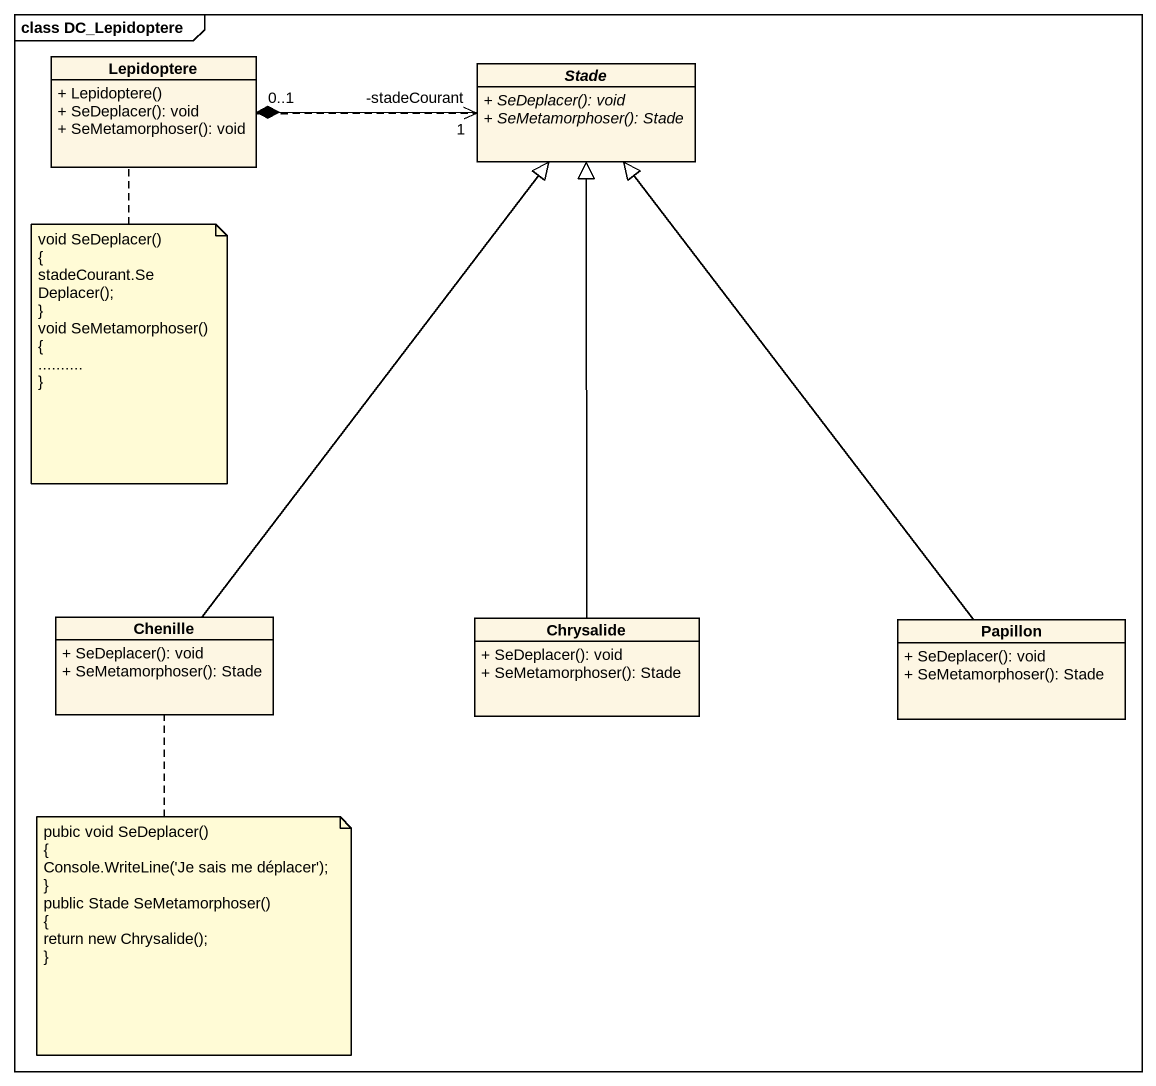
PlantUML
@startuml
mainframe class DC_Lepidoptere
hide circle
hide empty members
skinparam classAttributeIconSize 0
class Lepidoptere {
  + Lepidoptere()
  + SeDeplacer(): void
  + SeMetamorphoser(): void
}
abstract class Stade {
  {abstract} + SeDeplacer(): void
  {abstract} + SeMetamorphoser(): Stade
}
class Chenille {
  + SeDeplacer(): void
  + SeMetamorphoser(): Stade
}
class Chrysalide {
  + SeDeplacer(): void
  + SeMetamorphoser(): Stade
}
class Papillon {
  + SeDeplacer(): void
  + SeMetamorphoser(): Stade
}
Lepidoptere .right.> Stade
Stade "-stadeCourant\n1" -left-* "0..1" Lepidoptere
Chenille -up-|> Stade
Chrysalide -up-|> Stade
Papillon -up-|> Stade
note bottom of Lepidoptere
  void SeDeplacer()
  {
  stadeCourant.SeDeplacer();
  ~}
  void SeMetamorphoser()
  {
  ~..........
  ~}
end note
note bottom of Chenille
  pubic void SeDeplacer()
  {
  Console.WriteLine('Je sais me déplacer');
  ~}
  public Stade SeMetamorphoser()
  {
  return new Chrysalide();
  ~}
end note
@enduml
